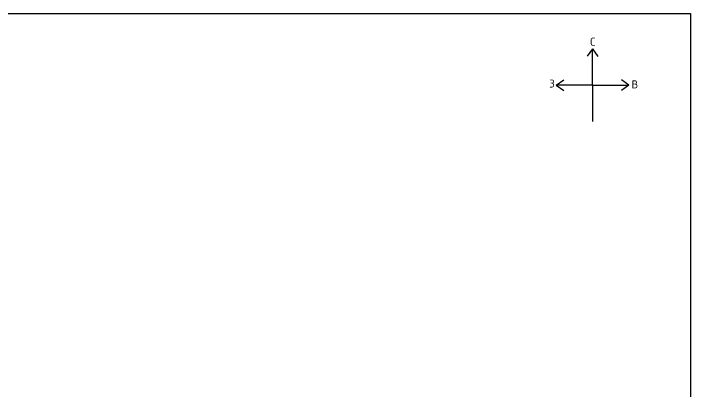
# Model space of a CAD drawing. Extents: x 2032930 to 2119419, y 2254097 to 2318481.
# Drawn here: x 2085557 to 2119377, y 2299607 to 2318481 of the extents above; entities that cross this region are included whole.
import ezdxf
from ezdxf.enums import TextEntityAlignment as Align

# ---------------------------------------------------------------- set-up
doc = ezdxf.new("R2010")
doc.units = 0
doc.header["$LTSCALE"] = 50
doc.layers.add('Вспомогательные линии ПП', color=7, linetype='CONTINUOUS')
doc.layers.add('Штамп', color=7, linetype='CONTINUOUS')
doc.styles.get("Standard").update_dxf_attribs({"font": 'isocpeur.ttf'})

msp = doc.modelspace()

# ---------------------------------------------------------------- linework, layer by layer
at = {"layer": 'Вспомогательные линии ПП'}
for p, q in [((2114489, 2316723), (2114224, 2316345)), ((2114486, 2314906), (2114489, 2316723)), ((2114489, 2316723), (2114754, 2316344)), ((2112670, 2314909), (2113049, 2315174)), ((2116303, 2314904), (2115925, 2315169)), ((2114486, 2314906), (2112670, 2314909)), ((2112670, 2314909), (2113048, 2314644)), ((2114486, 2314906), (2114484, 2313090)), ((2114486, 2314906), (2116303, 2314904)), ((2116303, 2314904), (2115924, 2314639))]:
    msp.add_line(p, q, dxfattribs=at)
at = {"layer": 'Штамп'}
msp.add_lwpolyline([(2119377, 2254097), (2032930, 2254097), (2032930, 2318481), (2119377, 2318481)], close=True, dxfattribs=at)

# ---------------------------------------------------------------- texts
at = {"layer": 'Вспомогательные линии ПП', "color": 5, "width": 0.96875}
msp.add_text('С', height=400, dxfattribs=at).set_placement((2114499, 2316874), align=Align.CENTER)
at = {"layer": 'Вспомогательные линии ПП', "width": 0.96875}
for s, p in [('З', (2112459, 2314785)), ('В', (2116595, 2314743))]:
    msp.add_text(s, height=400, dxfattribs=at).set_placement(p, align=Align.CENTER)

doc.saveas('drawing.dxf')
